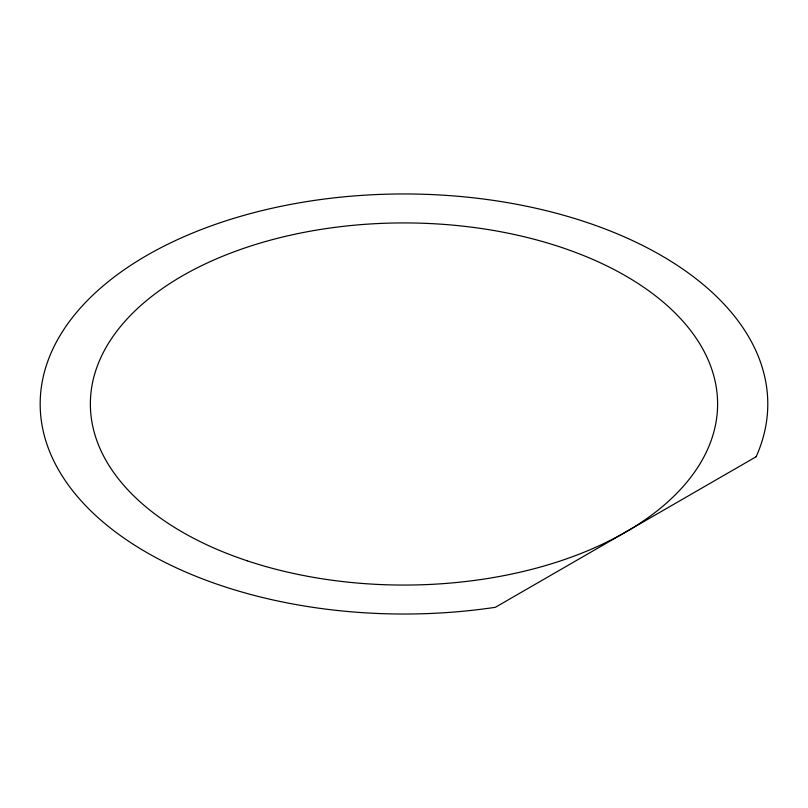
<?xml version="1.0" encoding="UTF-8"?>
<svg xmlns="http://www.w3.org/2000/svg" width="808" height="808" viewBox="0 0 808 808"><rect width="100%" height="100%" fill="white"/><g stroke="black" fill="none" stroke-linecap="round" stroke-linejoin="round"><path stroke-width="1.21" d="M756.116 456.762L495.375 607.293A363.802 210.04 0 0 1 41.481 421.746A363.802 210.04 0 0 1 434.744 194.708A363.802 210.04 0 0 1 756.116 456.762M247.177 560.803A313.625 181.073 0 0 0 717.605 403.99A313.625 181.073 0 0 0 247.177 247.177A313.625 181.073 0 0 0 247.177 560.803"/></g></svg>
